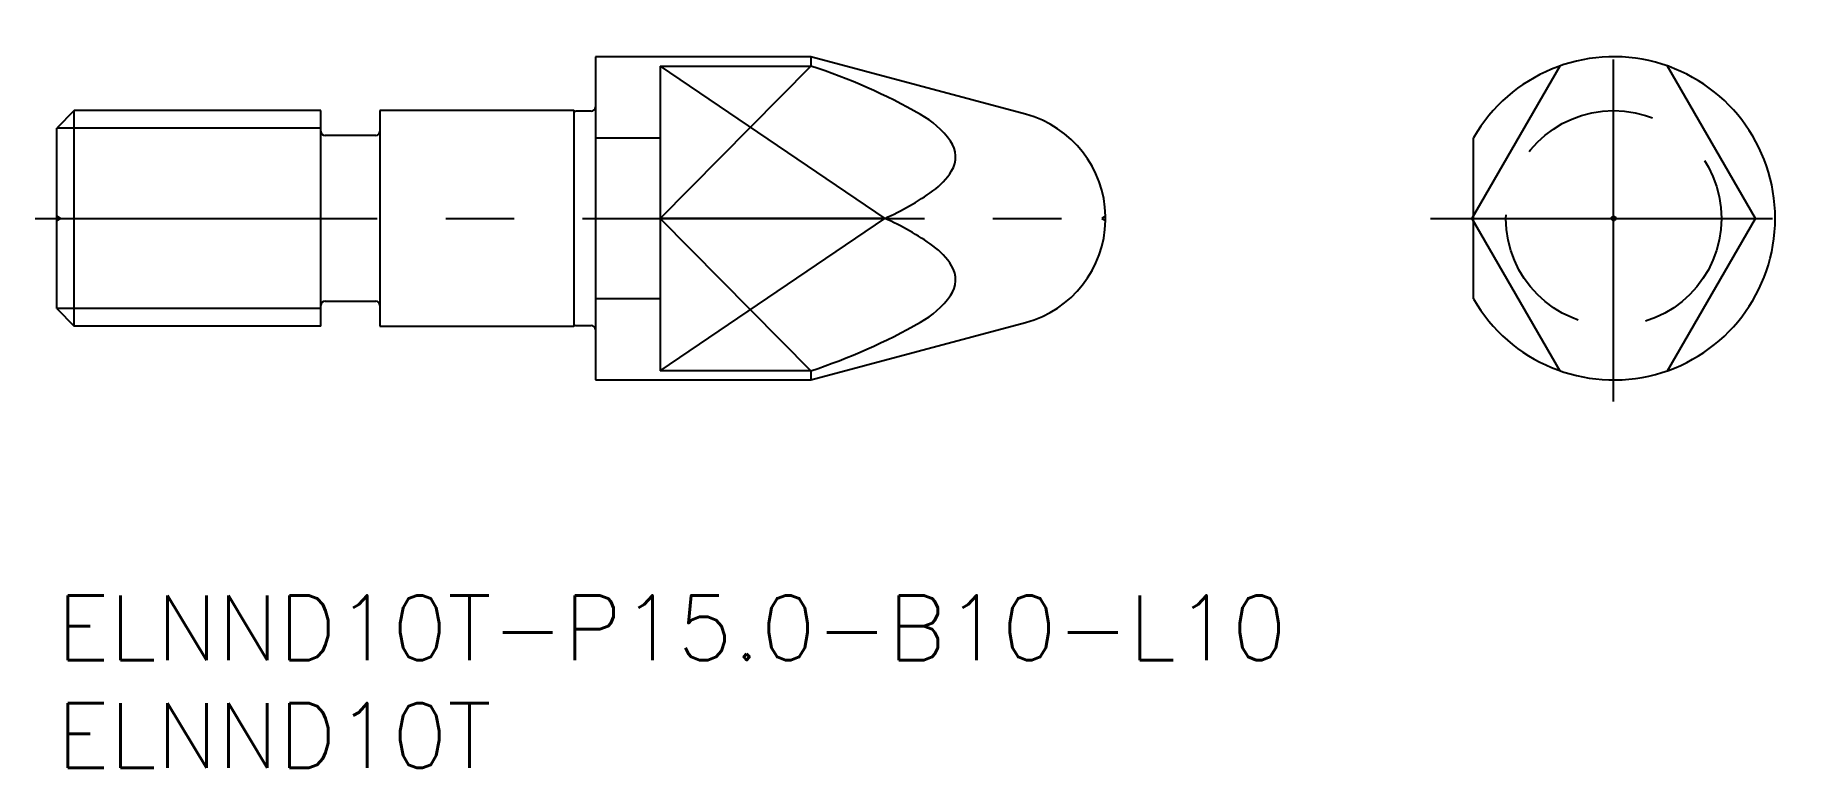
# Model space of a CAD drawing. Extents: x -1 to 80.8, y -8 to 26.
import ezdxf

# ---------------------------------------------------------------- set-up
doc = ezdxf.new("R2010")
doc.units = 0
doc.header["$LTSCALE"] = 0.5
doc.linetypes.add('CENTER', pattern=[50.8, 31.75, -6.35, 6.35, -6.35])
doc.linetypes.add('DASHED', pattern=[19.05, 12.7, -6.35])
for name, color, linetype in [('MSM_CENTER', 1, 'CENTER'), ('MSM_CONTINUOUS', 7, 'CONTINUOUS'), ('MSM_DASHED', 4, 'DASHED'), ('MSM_NARROW', 5, 'CONTINUOUS'), ('MSM_PART_NUMBER', 7, 'CONTINUOUS')]:
    doc.layers.add(name, color=color, linetype=linetype)
doc.styles.get("Standard").update_dxf_attribs({"font": 'txt.shx', "height": 1, "bigfont": 'bigfont.shx'})

# ---------------------------------------------------------------- blocks, each defined once
blk = doc.blocks.new('*U17')
at = {"layer": 'MSM_PART_NUMBER'}
blk.add_text('ELNND10T-P15.0-B10-L10', height=3, dxfattribs=at).set_placement((0, -3))
blk = doc.blocks.new('*U18')
at = {"layer": 'MSM_PART_NUMBER'}
blk.add_text('ELNND10T', height=3, dxfattribs=at).set_placement((0, -8))

msp = doc.modelspace()

# ---------------------------------------------------------------- linework, layer by layer
at = {"layer": 'MSM_CENTER'}
for p, q in [((72.254, 9), (72.254, 26)), ((-1, 17.5), (49.672, 17.5)), ((63.754, 17.5), (80.754, 17.5))]:
    msp.add_line(p, q, dxfattribs=at)
at = {"layer": 'MSM_CONTINUOUS'}
for p, q in [((25, 25), (25, 10)), ((35, 25), (25, 25)), ((28, 24.571), (35, 24.571)), ((28, 24.571), (28, 10.429)), ((35, 25), (35, 24.571)), ((44.966, 22.33), (35, 25)), ((69.754, 24.571), (65.672, 17.5)), ((78.837, 17.5), (74.754, 24.571)), ((0.812, 22.5), (0, 21.688)), ((12.25, 22.5), (0.812, 22.5)), ((0.812, 12.5), (0.812, 22.5)), ((12.25, 12.5), (12.25, 22.5)), ((15, 22.5), (15, 12.5)), ((24, 22.5), (15, 22.5)), ((24, 22.5), (24, 12.5)), ((24.8, 22.475), (24.097, 22.475)), ((0, 13.312), (0, 21.688)), ((14.8, 21.35), (12.45, 21.35)), ((25, 21.242), (28, 21.242)), ((65.754, 17.643), (65.754, 21.242)), ((38.424, 17.5), (28, 17.5)), ((48.671, 17.401), (48.671, 17.599)), ((65.672, 17.5), (69.754, 10.429)), ((65.754, 13.758), (65.754, 17.357)), ((74.754, 10.429), (78.837, 17.5)), ((0, 13.312), (0.812, 12.5)), ((12.45, 13.65), (14.8, 13.65)), ((28, 13.758), (25, 13.758)), ((12.25, 12.5), (0.812, 12.5)), ((15, 12.5), (24, 12.5)), ((24.097, 12.525), (24.8, 12.525)), ((35, 10), (44.966, 12.67)), ((25, 10), (35, 10)), ((35, 10.429), (28, 10.429)), ((35, 10.429), (35, 10))]:
    msp.add_line(p, q, dxfattribs=at)
msp.add_circle((72.254, 17.5), 0.0994, dxfattribs=at)
for centre, radius, start, end in [((26.438, -1.626), 27.561, 60.32242, 71.90073), ((72.254, 17.5), 7.5, 209.92643, 150.07357), ((24.097, 22.675), 0.2, 241.04498, 270), ((24.8, 22.675), 0.2, 270, 0), ((38.038, 18.609), 4.237, 35.73062, 61.12966), ((43.672, 17.5), 5, 1.13856, 75), ((12.45, 21.55), 0.2, 180, 270), ((14.8, 21.55), 0.2, 270, 0), ((40.481, 20.354), 1.235, 328.15558, 36.22288), ((38.817, 21.385), 3.193, 305.37448, 328.19038), ((33.735, 28.299), 11.774, 293.4732, 306.06251), ((33.735, 6.701), 11.774, 53.93749, 66.5268), ((43.672, 17.5), 5, 285, 358.86144), ((38.817, 13.615), 3.193, 31.80962, 54.62552), ((40.481, 14.646), 1.235, 323.77712, 31.84442), ((38.038, 16.391), 4.237, 298.87034, 324.26938), ((12.45, 13.45), 0.2, 90, 180), ((14.8, 13.45), 0.2, 0, 90), ((24.097, 12.325), 0.2, 90, 118.95502), ((24.8, 12.325), 0.2, 0, 90), ((26.438, 36.626), 27.561, 288.09927, 299.67758)]:
    msp.add_arc(centre, radius, start, end, dxfattribs=at)
at = {"layer": 'MSM_DASHED'}
for p, q in [((0.173, 17.5), (0, 17.6)), ((0, 17.4), (0.173, 17.5)), ((48.671, 17.599), (48.499, 17.5)), ((48.499, 17.5), (48.671, 17.401)), ((65.754, 17.357), (65.754, 17.643))]:
    msp.add_line(p, q, dxfattribs=at)
msp.add_circle((72.254, 17.5), 5, dxfattribs=at)
at = {"layer": 'MSM_NARROW'}
for p, q in [((28, 24.571), (38.424, 17.5)), ((28, 17.5), (35, 24.571)), ((12.25, 21.688), (0, 21.688)), ((28, 10.429), (38.424, 17.5)), ((28, 17.5), (35, 10.429)), ((12.25, 13.312), (0, 13.312))]:
    msp.add_line(p, q, dxfattribs=at)

# ---------------------------------------------------------------- block references
at = {"layer": 'MSM_CONTINUOUS'}
for name in ['*U17', '*U18']:
    msp.add_blockref(name, (0, 0), dxfattribs=at)

doc.saveas('drawing.dxf')
